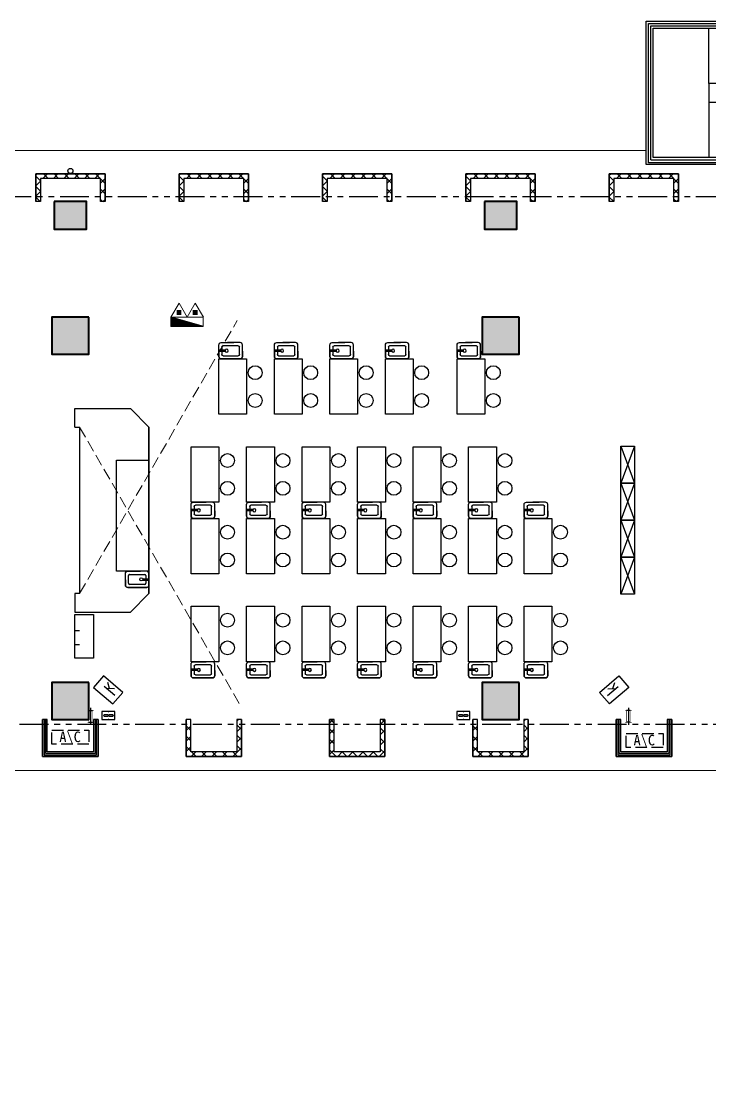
# Model space of a CAD drawing. Extents: x 196430 to 818205, y 904526 to 1974626.
# Drawn here: x 751698 to 766588, y 1935856 to 1958722 of the extents above; entities that cross this region are included whole.
import ezdxf

# ---------------------------------------------------------------- set-up
doc = ezdxf.new("R2010")
doc.units = 0
doc.header["$LTSCALE"] = 1000
doc.header["$MEASUREMENT"] = 0
for name, pattern in [('arch-1#教学楼$0$DASH', [0.35, 0.25, -0.1]), ('arch-1#教学楼$0$HIDDEN2', [4.7625, 3.175, -1.5875]), ('arch-1#教学楼$0$PHANTOM2', [1.25, 0.625, -0.125, 0.125, -0.125, 0.125, -0.125])]:
    doc.linetypes.add(name, pattern=pattern)
for name, color, linetype in [('arch', 8, 'Continuous'), ('arch-1#教学楼$0$$3$A-Ground(室外构件)', 8, 'Continuous'), ('arch-1#教学楼$0$0.25', 8, 'Continuous'), ('arch-1#教学楼$0$_0', 8, 'Continuous'), ('arch-1#教学楼$0$A-FINI', 8, 'Continuous'), ('arch-1#教学楼$0$DUCT-排风管设备', 8, 'Continuous'), ('arch-1#教学楼$0$fur', 8, 'Continuous'), ('arch-1#教学楼$0$LVTRY', 8, 'Continuous'), ('arch-1#教学楼$0$O-洞口', 8, 'Continuous'), ('arch-1#教学楼$0$WALL_METAL', 8, 'Continuous'), ('arch-1#教学楼$0$yandao', 8, 'Continuous'), ('arch-1#教学楼$0$Z-电器', 8, 'Continuous'), ('arch-1#教学楼$0$保温', 8, 'Continuous'), ('arch-1#教学楼$0$条件', 8, 'Continuous'), ('arch-1#教学楼$0$柱填充', 8, 'Continuous'), ('arch-1#教学楼$0$栏杆', 8, 'Continuous'), ('arch-1#教学楼$0$空调', 8, 'Continuous'), ('arch-1#教学楼$0$设备标注', 8, 'Continuous')]:
    doc.layers.add(name, color=color, linetype=linetype)
for name, color, linetype, lineweight in [('arch-1#教学楼$0$3T_GLASS', 8, 'Continuous', 0), ('arch-1#教学楼$0$AC', 8, 'arch-1#教学楼$0$HIDDEN2', 25), ('arch-1#教学楼$0$HV-fm', 8, 'Continuous', 18), ('arch-1#教学楼$0$PUB_HATCH', 8, 'Continuous', 9), ('arch-1#教学楼$0$WINDOW', 8, 'Continuous', 25), ('arch-1#教学楼$0$家具', 8, 'Continuous', 9), ('arch-1#教学楼$0$砼柱', 8, 'Continuous', 35)]:
    doc.layers.add(name, color=color, linetype=linetype, lineweight=lineweight)
doc.styles.add('arch-1#教学楼$0$_TCH_DYN', font='')
doc.styles.add('arch-1#教学楼$0$DIM_FONT', font='SIMPLEX.shx', dxfattribs={"width": 0.6})
doc.styles.add('arch-1#教学楼$0$Standard', font='gbenor.shx', dxfattribs={"bigfont": 'gbcbig.shx'})
doc.styles.get('arch-1#教学楼$0$_TCH_DYN').set_extended_font_data('SimSun')
doc.linetypes.add('arch-1#教学楼$0$XH_LINE', pattern='A,2,-0.2,["XH",arch-1#教学楼$0$Standard,S=0.15,R=0,X=-0.15,Y=-0.08],-0.15', length=2.35)

# ---------------------------------------------------------------- blocks, each defined once
blk = doc.blocks.new('arch-1#教学楼$0$eeg')
at = {"layer": 'arch-1#教学楼$0$fur'}
blk.add_lwpolyline([(131554, 140917), (131854, 140917), (131854, 140117), (131554, 140117)], close=True, dxfattribs=at)
blk.add_lwpolyline([(131854, 140917), (131554, 140117), (131554, 140917), (131854, 140117)], dxfattribs=at)
blk = doc.blocks.new('arch-1#教学楼$0$$plan$00002409')
at = {"layer": 'arch-1#教学楼$0$fur'}
blk.add_lwpolyline([(1200, -600), (0, -600), (0, 0), (1200, 0)], close=True, dxfattribs=at)
for centre in [(300, -785), (900, -785)]:
    blk.add_circle(centre, 150, dxfattribs=at)
blk = doc.blocks.new('arch-1#教学楼$0$$plan$00003723')
at = {"layer": 'arch-1#教学楼$0$yandao'}
for p, q in [((112, -160), (112, -92)), ((112, -258), (112, -190)), ((137, -67), (463, -67)), ((488, -92), (488, -258)), ((463, -283), (137, -283))]:
    blk.add_line(p, q, dxfattribs=at)
for points in [[(555, -164), (555, -50, 0.414214), (505, 0), (95, 0, 0.414214), (45, -50), (45, -300, 0.414214), (95, -350), (369, -350)], [(45, -164), (45, -50, -0.414214), (95, 0), (505, 0, -0.414214), (555, -50), (555, -300, -0.414214), (505, -350), (231, -350)]]:
    blk.add_lwpolyline(points, format="xyb", dxfattribs=at)
for points in [[(182, -160), (45, -160)], [(182, -190), (45, -190)]]:
    blk.add_lwpolyline(points, dxfattribs=at)
blk.add_circle((212, -175), 33.3, dxfattribs=at)
for centre, start, end in [((137, -92), 90, 180), ((463, -92), 0, 90), ((137, -258), 180, 270), ((463, -258), 270, 0)]:
    blk.add_arc(centre, 25, start, end, dxfattribs=at)
blk = doc.blocks.new('arch-1#教学楼$0$huaxue')
at = {"layer": 'arch-1#教学楼$0$$3$A-Ground(室外构件)'}
for points in [[(6615480, 1750733), (6615480, 1751133), (6616680, 1751133), (6617080, 1750733), (6617080, 1747133)], [(6615480, 1750733), (6615580, 1750733), (6615580, 1747133), (6615480, 1747133)], [(6615480, 1747133), (6615480, 1746733), (6616680, 1746733), (6617080, 1747133), (6617080, 1750733)]]:
    blk.add_lwpolyline(points, dxfattribs=at)
blk.add_lwpolyline([(6617080, 1750014), (6617080, 1747614), (6616380, 1747614), (6616380, 1750014)], close=True, dxfattribs=at)
at = {"layer": 'arch-1#教学楼$0$LVTRY'}
blk.add_lwpolyline([(6615880, 1746683), (6615880, 1745733), (6615480, 1745733), (6615480, 1746683)], close=True, dxfattribs=at)
at = {"layer": 'arch-1#教学楼$0$LVTRY', "linetype": 'Continuous', "flags": 128}
for points in [[(6615480, 1746333), (6615580, 1746333)], [(6615480, 1746033), (6615580, 1746033)]]:
    blk.add_lwpolyline(points, dxfattribs=at)
at = {"layer": 'arch-1#教学楼$0$PUB_HATCH', "linetype": 'arch-1#教学楼$0$DASH'}
for p, q in [((6615580, 1747133), (6618987, 1753033)), ((6615580, 1750733), (6619045, 1744733))]:
    blk.add_line(p, q, dxfattribs=at)
at = {"layer": 'arch-1#教学楼$0$0.25', "color": 6, "xscale": -1, "rotation": 180}
for p in [(6618546, 1752208), (6619746, 1752208), (6620946, 1752208), (6622146, 1752208), (6623695, 1752208), (6617946, 1748758), (6619146, 1748758), (6620346, 1748758), (6621546, 1748758), (6622746, 1748758), (6623946, 1748758), (6625146, 1748758), (6617946, 1745308), (6619146, 1745308), (6620346, 1745308), (6621546, 1745308), (6622746, 1745308), (6623946, 1745308), (6625146, 1745308)]:
    blk.add_blockref('arch-1#教学楼$0$$plan$00003723', p, dxfattribs=at)
at = {"layer": 'arch-1#教学楼$0$家具'}
for name, p, rotation in [('arch-1#教学楼$0$$plan$00002409', (6618591, 1751008), 90), ('arch-1#教学楼$0$$plan$00002409', (6619791, 1751008), 90), ('arch-1#教学楼$0$$plan$00002409', (6620991, 1751008), 90), ('arch-1#教学楼$0$$plan$00002409', (6622191, 1751008), 90), ('arch-1#教学楼$0$$plan$00002409', (6623740, 1751008), 90), ('arch-1#教学楼$0$$plan$00002409', (6617991, 1749108), 90), ('arch-1#教学楼$0$$plan$00002409', (6619191, 1749108), 90), ('arch-1#教学楼$0$$plan$00002409', (6620391, 1749108), 90), ('arch-1#教学楼$0$$plan$00002409', (6621591, 1749108), 90), ('arch-1#教学楼$0$$plan$00002409', (6622791, 1749108), 90), ('arch-1#教学楼$0$$plan$00002409', (6623991, 1749108), 90), ('arch-1#教学楼$0$$plan$00002409', (6617991, 1747558), 90), ('arch-1#教学楼$0$$plan$00002409', (6619191, 1747558), 90), ('arch-1#教学楼$0$$plan$00002409', (6620391, 1747558), 90), ('arch-1#教学楼$0$$plan$00002409', (6621591, 1747558), 90), ('arch-1#教学楼$0$$plan$00002409', (6622791, 1747558), 90), ('arch-1#教学楼$0$$plan$00002409', (6623991, 1747558), 90), ('arch-1#教学楼$0$$plan$00002409', (6625191, 1747558), 90), ('arch-1#教学楼$0$$plan$00003723', (6617125, 1747264), 180), ('arch-1#教学楼$0$$plan$00002409', (6617991, 1745658), 90), ('arch-1#教学楼$0$$plan$00002409', (6619191, 1745658), 90), ('arch-1#教学楼$0$$plan$00002409', (6620391, 1745658), 90), ('arch-1#教学楼$0$$plan$00002409', (6621591, 1745658), 90), ('arch-1#教学楼$0$$plan$00002409', (6622791, 1745658), 90), ('arch-1#教学楼$0$$plan$00002409', (6623991, 1745658), 90), ('arch-1#教学楼$0$$plan$00002409', (6625191, 1745658), 90)]:
    blk.add_blockref(name, p, dxfattribs=dict(at, rotation=rotation))
for p in [(6495726, 1609400), (6495726, 1608600), (6495726, 1607800), (6495726, 1607000)]:
    blk.add_blockref('arch-1#教学楼$0$eeg', p, dxfattribs=at)
blk = doc.blocks.new('arch-1#教学楼$0$wetwertyr')
at = {"layer": 'arch-1#教学楼$0$AC', "linetype": 'arch-1#教学楼$0$DASH'}
blk.add_lwpolyline([(7654325, 2471000), (7655125, 2471000), (7655125, 2470700), (7654325, 2470700)], close=True, dxfattribs=at)
at = {"layer": 'arch-1#教学楼$0$AC', "style": 'arch-1#教学楼$0$_TCH_DYN'}
blk.add_text('A\\C', height=227.8, dxfattribs=at).set_placement((7654485, 2470743))
blk = doc.blocks.new('arch-1#教学楼$0$kk')
for p, q in [((867740, -260999), (867665, -260999)), ((867703, -261309), (867703, -260947)), ((867740, -261257), (867665, -261257))]:
    blk.add_line(p, q)
at = {"const_width": 10}
for points in [[(867635, -260999), (867665, -260999), (867665, -261257), (867635, -261257)], [(867770, -260999), (867740, -260999), (867740, -261257), (867770, -261257)]]:
    blk.add_lwpolyline(points, dxfattribs=at)
blk = doc.blocks.new('arch-1#教学楼$0$1zw2')
at = {"layer": 'arch-1#教学楼$0$柱填充'}
h = blk.add_hatch(color=251, dxfattribs=at)
h.dxf.hatch_style = 1
h.paths.add_polyline_path([(5128395, 875712), (5127595, 875712), (5127595, 874912), (5128395, 874912)])
h.paths.add_polyline_path([(5128395, 878412), (5127595, 878412), (5127595, 877612), (5128395, 877612)])
h.paths.add_polyline_path([(5134095, 878412), (5133495, 878412), (5133495, 877812), (5134095, 877812)])
h.paths.add_polyline_path([(5136995, 878412), (5136395, 878412), (5136395, 877812), (5136995, 877812)])
h.paths.add_polyline_path([(5139645, 878412), (5139645, 877812), (5140345, 877812), (5140345, 878412)])
h.paths.add_polyline_path([(5137095, 875712), (5136295, 875712), (5136295, 874912), (5137095, 874912)])
h.paths.add_polyline_path([(5140395, 875712), (5139595, 875712), (5139595, 874912), (5140395, 874912)])
h.paths.add_polyline_path([(5140395, 868012), (5139595, 868012), (5139595, 867212), (5140395, 867212)])
h.paths.add_polyline_path([(5149695, 868012), (5148895, 868012), (5148895, 867212), (5149695, 867212)])
h.paths.add_polyline_path([(5148945, 878412), (5148945, 877812), (5149645, 877812), (5149645, 878412)])
h.paths.add_polyline_path([(5149695, 875712), (5148895, 875712), (5148895, 874912), (5149695, 874912)])
h.paths.add_polyline_path([(5158245, 878412), (5158245, 877812), (5158945, 877812), (5158945, 878412)])
h.paths.add_polyline_path([(5158995, 875712), (5158195, 875712), (5158195, 874912), (5158995, 874912)])
h.paths.add_polyline_path([(5158995, 868012), (5158195, 868012), (5158195, 867212), (5158995, 867212)])
h.paths.add_polyline_path([(5167545, 878412), (5167545, 877812), (5168245, 877812), (5168245, 878412)])
h.paths.add_polyline_path([(5168295, 875712), (5167495, 875712), (5167495, 874912), (5168295, 874912)])
h.paths.add_polyline_path([(5168295, 868012), (5167495, 868012), (5167495, 867212), (5168295, 867212)])
h.paths.add_polyline_path([(5176845, 878412), (5176845, 877812), (5177545, 877812), (5177545, 878412)])
h.paths.add_polyline_path([(5177495, 875712), (5176895, 875712), (5176895, 875112), (5177495, 875112)])
h.paths.add_polyline_path([(5177295, 867812), (5176695, 867812), (5176695, 867212), (5177295, 867212)])
h.paths.add_polyline_path([(5183395, 867712), (5182895, 867712), (5182895, 867212), (5183395, 867212)])
h.paths.add_polyline_path([(5183295, 875712), (5182695, 875712), (5182695, 875112), (5183295, 875112)])
h.paths.add_polyline_path([(5183295, 878412), (5182695, 878412), (5182695, 877812), (5183295, 877812)])
h.paths.add_polyline_path([(5186895, 870212), (5186395, 870212), (5186395, 869712), (5186895, 869712)])
h.paths.add_polyline_path([(5188695, 875912), (5188095, 875912), (5188095, 875312), (5188695, 875312)])
h.paths.add_polyline_path([(5188695, 867712), (5188195, 867712), (5188195, 867212), (5188695, 867212)])
h.paths.add_polyline_path([(5192795, 876262), (5192045, 876262), (5192045, 875512), (5192795, 875512)])
h.paths.add_polyline_path([(5177695, 882912), (5177095, 882912), (5177095, 882312), (5177695, 882312)])
h.paths.add_polyline_path([(5185595, 882912), (5184995, 882912), (5184995, 882312), (5185595, 882312)])
h.paths.add_polyline_path([(5188695, 882912), (5188095, 882912), (5188095, 882312), (5188695, 882312)])
h.paths.add_polyline_path([(5192795, 882811), (5192295, 882811), (5192295, 882311), (5192795, 882311)])
h.paths.add_polyline_path([(5134095, 886492), (5133495, 886492), (5133495, 885892), (5134095, 885892)])
h.paths.add_polyline_path([(5136995, 886492), (5136395, 886492), (5136395, 885892), (5136995, 885892)])
h.paths.add_polyline_path([(5177695, 888692), (5177095, 888692), (5177095, 888092), (5177695, 888092)])
h.paths.add_polyline_path([(5185595, 888692), (5184995, 888692), (5184995, 888092), (5185595, 888092)])
h.paths.add_polyline_path([(5188695, 888692), (5188095, 888692), (5188095, 888092), (5188695, 888092)])
h.paths.add_polyline_path([(5192795, 888692), (5192295, 888692), (5192295, 888192), (5192795, 888192)])
h.paths.add_polyline_path([(5128395, 868012), (5127595, 868012), (5127595, 867212), (5128395, 867212)])
h.paths.add_polyline_path([(5137095, 868012), (5136295, 868012), (5136295, 867212), (5137095, 867212)])
h.paths.add_polyline_path([(5188695, 878412), (5188095, 878412), (5188095, 877812), (5188695, 877812)])
h.paths.add_polyline_path([(5136395, 886612), (5136995, 886612), (5136995, 887212), (5136395, 887212)])
h.paths.add_polyline_path([(5182995, 915332), (5182395, 915332), (5182395, 914732), (5182995, 914732)])
h.paths.add_polyline_path([(5189495, 915332), (5188895, 915332), (5188895, 914732), (5189495, 914732)])
h.paths.add_polyline_path([(5189495, 919812), (5188795, 919812), (5188795, 919012), (5189495, 919012)])
h.paths.add_polyline_path([(5185595, 919712), (5184995, 919712), (5184995, 919012), (5185595, 919012)])
h.paths.add_polyline_path([(5174245, 919812), (5173545, 919812), (5173545, 919012), (5174245, 919012)])
h.paths.add_polyline_path([(5177545, 919812), (5176845, 919812), (5176845, 919012), (5177545, 919012)])
h.paths.add_polyline_path([(5176845, 930012), (5176845, 929412), (5177545, 929412), (5177545, 930012)])
h.paths.add_polyline_path([(5177495, 927512), (5176895, 927512), (5176895, 926812), (5177495, 926812)])
h.paths.add_polyline_path([(5173545, 930012), (5173545, 929412), (5174245, 929412), (5174245, 930012)])
h.paths.add_polyline_path([(5174245, 927512), (5173545, 927512), (5173545, 926712), (5174245, 926712)])
h.paths.add_polyline_path([(5164245, 930012), (5164245, 929412), (5164945, 929412), (5164945, 930012)])
h.paths.add_polyline_path([(5164945, 927512), (5164245, 927512), (5164245, 926712), (5164945, 926712)])
h.paths.add_polyline_path([(5164945, 919812), (5164245, 919812), (5164245, 919012), (5164945, 919012)])
h.paths.add_polyline_path([(5182845, 955712), (5182345, 955712), (5182345, 955212), (5182845, 955212)])
h.paths.add_polyline_path([(5192795, 955712), (5192295, 955712), (5192295, 955212), (5192795, 955212)])
h.paths.add_polyline_path([(5185595, 958812), (5184995, 958812), (5184995, 958212), (5185595, 958212)])
h.paths.add_polyline_path([(5188695, 958812), (5188095, 958812), (5188095, 958212), (5188695, 958212)])
h.paths.add_polyline_path([(5192795, 958812), (5192195, 958812), (5192195, 958212), (5192795, 958212)])
h.paths.add_polyline_path([(5177695, 958812), (5177095, 958812), (5177095, 958212), (5177695, 958212)])
h.paths.add_polyline_path([(5177695, 965012), (5177095, 965012), (5177095, 964412), (5177695, 964412)])
h.paths.add_polyline_path([(5185595, 965012), (5184995, 965012), (5184995, 964412), (5185595, 964412)])
h.paths.add_polyline_path([(5188695, 965212), (5188095, 965212), (5188095, 964612), (5188695, 964612)])
h.paths.add_polyline_path([(5192795, 965212), (5192195, 965212), (5192195, 964612), (5192795, 964612)])
h.paths.add_polyline_path([(5177695, 971012), (5177095, 971012), (5177095, 970412), (5177695, 970412)])
h.paths.add_polyline_path([(5185595, 971212), (5184995, 971212), (5184995, 970612), (5185595, 970612)])
h.paths.add_polyline_path([(5192795, 971212), (5192195, 971212), (5192195, 970612), (5192795, 970612)])
h.paths.add_polyline_path([(5177595, 977012), (5176795, 977012), (5176795, 976212), (5177595, 976212)])
h.paths.add_polyline_path([(5177595, 984912), (5176795, 984912), (5176795, 984112), (5177595, 984112)])
h.paths.add_polyline_path([(5181445, 984912), (5180745, 984912), (5180745, 984112), (5181445, 984112)])
h.paths.add_polyline_path([(5180795, 987412), (5180795, 986812), (5181395, 986812), (5181395, 987412)])
h.paths.add_polyline_path([(5176845, 987412), (5176845, 986812), (5177545, 986812), (5177545, 987412)])
h.paths.add_polyline_path([(5190995, 984912), (5190295, 984912), (5190295, 984112), (5190995, 984112)])
h.paths.add_polyline_path([(5190995, 987412), (5190295, 987412), (5190295, 986612), (5190995, 986612)])
h.paths.add_polyline_path([(5190995, 976812), (5190395, 976812), (5190395, 976212), (5190995, 976212)])
h.paths.add_polyline_path([(5192795, 976812), (5192195, 976812), (5192195, 976212), (5192795, 976212)])
h.paths.add_polyline_path([(5185595, 976812), (5184995, 976812), (5184995, 976212), (5185595, 976212)])
h.paths.add_polyline_path([(5181445, 977012), (5180745, 977012), (5180745, 976212), (5181445, 976212)])
h.paths.add_polyline_path([(5167545, 987412), (5167545, 986812), (5168245, 986812), (5168245, 987412)])
h.paths.add_polyline_path([(5168295, 984912), (5167495, 984912), (5167495, 984112), (5168295, 984112)])
h.paths.add_polyline_path([(5168295, 977012), (5167495, 977012), (5167495, 976212), (5168295, 976212)])
h.paths.add_polyline_path([(5158245, 987412), (5158245, 986812), (5158945, 986812), (5158945, 987412)])
h.paths.add_polyline_path([(5158995, 984912), (5158195, 984912), (5158195, 984112), (5158995, 984112)])
h.paths.add_polyline_path([(5158995, 977012), (5158195, 977012), (5158195, 976212), (5158995, 976212)])
h.paths.add_polyline_path([(5148945, 987412), (5148945, 986812), (5149645, 986812), (5149645, 987412)])
h.paths.add_polyline_path([(5149695, 984912), (5148895, 984912), (5148895, 984112), (5149695, 984112)])
h.paths.add_polyline_path([(5149695, 977012), (5148895, 977012), (5148895, 976212), (5149695, 976212)])
h.paths.add_polyline_path([(5139645, 987412), (5139645, 986812), (5140345, 986812), (5140345, 987412)])
h.paths.add_polyline_path([(5140395, 984912), (5139595, 984912), (5139595, 984112), (5140395, 984112)])
h.paths.add_polyline_path([(5140395, 977012), (5139595, 977012), (5139595, 976212), (5140395, 976212)])
h.paths.add_polyline_path([(5136995, 987412), (5136395, 987412), (5136395, 986812), (5136995, 986812)])
h.paths.add_polyline_path([(5137095, 984912), (5136295, 984912), (5136295, 984112), (5137095, 984112)])
h.paths.add_polyline_path([(5137095, 977012), (5136295, 977012), (5136295, 976212), (5137095, 976212)])
h.paths.add_polyline_path([(5128395, 984912), (5127595, 984912), (5127595, 984112), (5128395, 984112)])
h.paths.add_polyline_path([(5128395, 987412), (5127595, 987412), (5127595, 986612), (5128395, 986612)])
h.paths.add_polyline_path([(5188695, 971212), (5188095, 971212), (5188095, 970612), (5188695, 970612)])
h.paths.add_polyline_path([(5128395, 977012), (5127595, 977012), (5127595, 976212), (5128395, 976212)])
h.paths.add_polyline_path([(5177095, 889412), (5177095, 888812), (5177695, 888812), (5177695, 889412)])
h.paths.add_polyline_path([(5184995, 889412), (5184995, 888812), (5185595, 888812), (5185595, 889412)])
h.paths.add_polyline_path([(5188095, 889412), (5188095, 888812), (5188695, 888812), (5188695, 889412)])
h.paths.add_polyline_path([(5177095, 894112), (5177095, 893512), (5177795, 893512), (5177795, 894112)])
h.paths.add_polyline_path([(5184895, 894112), (5184895, 893512), (5185595, 893512), (5185595, 894112)])
h.paths.add_polyline_path([(5188095, 894112), (5188095, 893512), (5188695, 893512), (5188695, 894112)])
h.paths.add_polyline_path([(5192195, 894112), (5192195, 893512), (5192795, 893512), (5192795, 894112)])
h.paths.add_polyline_path([(5177095, 902212), (5177095, 901612), (5177795, 901612), (5177795, 902212)])
h.paths.add_polyline_path([(5184895, 902212), (5184895, 901612), (5185595, 901612), (5185595, 902212)])
h.paths.add_polyline_path([(5188695, 902211), (5188095, 902211), (5188095, 901611), (5188695, 901611)])
h.paths.add_polyline_path([(5192795, 902211), (5192195, 902211), (5192195, 901611), (5192795, 901611)])
h.paths.add_polyline_path([(5177095, 906712), (5177095, 906112), (5177795, 906112), (5177795, 906712)])
h.paths.add_polyline_path([(5184895, 906712), (5184895, 906112), (5185595, 906112), (5185595, 906712)])
h.paths.add_polyline_path([(5188695, 906712), (5188095, 906712), (5188095, 906112), (5188695, 906112)])
h.paths.add_polyline_path([(5192795, 906712), (5192195, 906712), (5192195, 906112), (5192795, 906112)])
h.paths.add_polyline_path([(5177095, 914612), (5177095, 914012), (5177795, 914012), (5177795, 914612)])
h.paths.add_polyline_path([(5184895, 914612), (5184895, 914012), (5185595, 914012), (5185595, 914612)])
h.paths.add_polyline_path([(5188095, 914612), (5188095, 914012), (5188695, 914012), (5188695, 914612)])
h.paths.add_polyline_path([(5192195, 914612), (5192195, 914012), (5192795, 914012), (5192795, 914612)])
h.paths.add_polyline_path([(5185595, 927512), (5184995, 927512), (5184995, 926812), (5185595, 926812)])
h.paths.add_polyline_path([(5189495, 927512), (5188795, 927512), (5188795, 926712), (5189495, 926712)])
h.paths.add_polyline_path([(5184945, 930012), (5184945, 929412), (5185645, 929412), (5185645, 930012)])
h.paths.add_polyline_path([(5189495, 930012), (5188895, 930012), (5188895, 929412), (5189495, 929412)])
h.paths.add_polyline_path([(5154945, 930012), (5154945, 929412), (5155645, 929412), (5155645, 930012)])
h.paths.add_polyline_path([(5155645, 927512), (5154945, 927512), (5154945, 926712), (5155645, 926712)])
h.paths.add_polyline_path([(5155645, 919812), (5154945, 919812), (5154945, 919012), (5155645, 919012)])
h.paths.add_polyline_path([(5145645, 930012), (5145645, 929412), (5146345, 929412), (5146345, 930012)])
h.paths.add_polyline_path([(5146345, 927512), (5145645, 927512), (5145645, 926712), (5146345, 926712)])
h.paths.add_polyline_path([(5146345, 919812), (5145645, 919812), (5145645, 919012), (5146345, 919012)])
h.paths.add_polyline_path([(5136345, 930012), (5136345, 929412), (5137045, 929412), (5137045, 930012)])
h.paths.add_polyline_path([(5137045, 927512), (5136345, 927512), (5136345, 926712), (5137045, 926712)])
h.paths.add_polyline_path([(5137045, 919812), (5136345, 919812), (5136345, 919012), (5137045, 919012)])
h.paths.add_polyline_path([(5133995, 919512), (5133495, 919512), (5133495, 919012), (5133995, 919012)])
h.paths.add_polyline_path([(5131295, 927512), (5130695, 927512), (5130695, 926912), (5131295, 926912)])
h.paths.add_polyline_path([(5131295, 919612), (5130695, 919612), (5130695, 919012), (5131295, 919012)])
h.paths.add_polyline_path([(5128295, 927512), (5127595, 927512), (5127595, 926712), (5128295, 926712)])
h.paths.add_polyline_path([(5127595, 930012), (5127595, 929412), (5128295, 929412), (5128295, 930012)])
h.paths.add_polyline_path([(5128395, 919812), (5127595, 919812), (5127595, 919012), (5128395, 919012)])
h.paths.add_polyline_path([(5134095, 911732), (5133495, 911732), (5133495, 911132), (5134095, 911132)])
h.paths.add_polyline_path([(5136995, 911732), (5136395, 911732), (5136395, 911132), (5136995, 911132)])
h.paths.add_polyline_path([(5134095, 911012), (5133495, 911012), (5133495, 910412), (5134095, 910412)])
h.paths.add_polyline_path([(5139695, 910412), (5140295, 910412), (5140295, 911012), (5139695, 911012)])
h.paths.add_polyline_path([(5139695, 902412), (5140295, 902412), (5140295, 903012), (5139695, 903012)])
h.paths.add_polyline_path([(5134095, 903012), (5133495, 903012), (5133495, 902412), (5134095, 902412)])
h.paths.add_polyline_path([(5139695, 894412), (5140295, 894412), (5140295, 895012), (5139695, 895012)])
h.paths.add_polyline_path([(5134095, 895012), (5133495, 895012), (5133495, 894412), (5134095, 894412)])
h.paths.add_polyline_path([(5134095, 887212), (5133495, 887212), (5133495, 886612), (5134095, 886612)])
h.paths.add_polyline_path([(5139695, 886612), (5140295, 886612), (5140295, 887212), (5139695, 887212)])
h.paths.add_polyline_path([(5136395, 902412), (5136995, 902412), (5136995, 903012), (5136395, 903012)])
h.paths.add_polyline_path([(5136395, 894412), (5136995, 894412), (5136995, 895012), (5136395, 895012)])
h.paths.add_polyline_path([(5136395, 910412), (5136995, 910412), (5136995, 911012), (5136395, 911012)])
h.paths.add_polyline_path([(5184995, 930732), (5184995, 930132), (5185595, 930132), (5185595, 930732)])
h.paths.add_polyline_path([(5182945, 938712), (5182345, 938712), (5182345, 938112), (5182945, 938112)])
h.paths.add_polyline_path([(5185595, 938712), (5184995, 938712), (5184995, 938112), (5185595, 938112)])
h.paths.add_polyline_path([(5188495, 938712), (5187895, 938712), (5187895, 938112), (5188495, 938112)])
h.paths.add_polyline_path([(5182945, 947112), (5182345, 947112), (5182345, 946512), (5182945, 946512)])
h.paths.add_polyline_path([(5185595, 947112), (5184995, 947112), (5184995, 946512), (5185595, 946512)])
h.paths.add_polyline_path([(5188495, 947112), (5187895, 947112), (5187895, 946512), (5188495, 946512)])
h.paths.add_polyline_path([(5185595, 955092), (5184995, 955092), (5184995, 954492), (5185595, 954492)])
h.paths.add_polyline_path([(5187895, 930732), (5187895, 930132), (5188495, 930132), (5188495, 930732)])
h.paths.add_polyline_path([(5188495, 955092), (5187895, 955092), (5187895, 954492), (5188495, 954492)])
h.paths.add_polyline_path([(5183395, 870462), (5182645, 870462), (5182645, 869712), (5183395, 869712)])
at = {"layer": 'arch-1#教学楼$0$砼柱', "lineweight": 35}
for points in [[(5158245, 987412), (5158245, 986812), (5158945, 986812), (5158945, 987412)], [(5167545, 987412), (5167545, 986812), (5168245, 986812), (5168245, 987412)], [(5158995, 984912), (5158195, 984912), (5158195, 984112), (5158995, 984112)], [(5168295, 984912), (5167495, 984912), (5167495, 984112), (5168295, 984112)], [(5158995, 977012), (5158195, 977012), (5158195, 976212), (5158995, 976212)], [(5168295, 977012), (5167495, 977012), (5167495, 976212), (5168295, 976212)]]:
    blk.add_lwpolyline(points, close=True, dxfattribs=at)
blk = doc.blocks.new('arch-1#教学楼$0$$轴流风机$00000014')
for p, q in [((-500, 500, 0), (-500, -500, 0)), ((500, 500, 0), (-500, 500, 0)), ((500, -500, 0), (500, 500, 0)), ((-500, -500, 0), (500, -500, 0))]:
    blk.add_line(p, q)
for centre, radius, start, end in [((276, 193, 0), 372, 168.11261, 180), ((276, 193, 0), 372, 180, 191.88739), ((139, 222, 0), 233, 153.06034, 168.11261), ((139, 164, 0), 233, 191.88739, 206.93966), ((53, 265, 0), 136, 129.18213, 153.06034), ((53, 120, 0), 136, 206.93966, 230.81787), ((0, 331, 0), 51.9, 90, 129.18213), ((0, 55, 0), 51.9, 230.81787, 270), ((0, -51, 0), 51.9, 90, 129.18213), ((0, 331, 0), 51.9, 50.81787, 90), ((0, 55, 0), 51.9, 270, 309.18213), ((0, -51, 0), 51.9, 50.81787, 90), ((-53, 265, 0), 136, 26.93966, 50.81787), ((-53, 120, 0), 136, 309.18213, 333.06034), ((-139, 222, 0), 233, 11.88739, 26.93966), ((-139, 164, 0), 233, 333.06034, 348.11261), ((-276, 193, 0), 372, 0, 11.88739), ((-276, 193, 0), 372, 348.11261, 0), ((276, -188, 0), 372, 168.11261, 180), ((276, -188, 0), 372, 180, 191.88739), ((139, -160, 0), 233, 153.06034, 168.11261), ((139, -217, 0), 233, 191.88739, 206.93966), ((53, -116, 0), 136, 129.18213, 153.06034), ((53, -261, 0), 136, 206.93966, 230.81787), ((0, -326, 0), 51.9, 230.81787, 270), ((0, -326, 0), 51.9, 270, 309.18213), ((-53, -116, 0), 136, 26.93966, 50.81787), ((-53, -261, 0), 136, 309.18213, 333.06034), ((-139, -160, 0), 233, 11.88739, 26.93966), ((-139, -217, 0), 233, 333.06034, 348.11261), ((-276, -188, 0), 372, 0, 11.88739), ((-276, -188, 0), 372, 348.11261, 0)]:
    blk.add_arc(centre, radius, start, end)
for p in [(-500, 0, 0), (500, 0, 0)]:
    blk.add_point(p)
blk = doc.blocks.new('arch-1#教学楼$0$A$C41442FB6')
at = {"layer": 'arch-1#教学楼$0$Z-电器'}
blk.add_lwpolyline([(0, 550), (330, 550), (330, 0), (0, 0)], close=True, dxfattribs=at)
at = {"layer": 'arch-1#教学楼$0$Z-电器', "linetype": 'Continuous', "style": 'arch-1#教学楼$0$DIM_FONT', "width": 0.8}
blk.add_text('k', height=300, rotation=359.9455, dxfattribs=at).set_placement((123, 165))
blk = doc.blocks.new('arch-1#教学楼$0$WEQWESDA')
at = {"layer": 'arch-1#教学楼$0$HV-fm'}
h = blk.add_hatch(dxfattribs=at)
h.set_pattern_fill('ANSI31', angle=270, style=0)
h.set_pattern_definition([(315, (-693696.34586, 2541731.43045), (0.088388347648, 0.088388347648), [])])
edge = h.paths.add_edge_path()
edge.add_line((477846, 567113), (477846, 566912))
edge.add_line((477846, 566912), (478546, 566913))
edge.add_line((478546, 566913), (477846, 567113))
at = {"layer": 'arch-1#教学楼$0$HV-fm', "color": 7}
for p, q in [((477846, 567113), (477846, 566913)), ((477846, 567113), (478546, 566913)), ((478546, 567113), (477847, 567113)), ((478546, 567113), (478546, 566913))]:
    blk.add_line(p, q, dxfattribs=at)
at = {"layer": 'arch-1#教学楼$0$HV-fm', "color": 7, "linetype": 'arch-1#教学楼$0$XH_LINE', "ltscale": 1.5}
blk.add_lwpolyline([(478546, 566913), (477846, 566913)], dxfattribs=at)
blk = doc.blocks.new('arch-1#教学楼$0$37')
at = {"linetype": 'Continuous'}
for p, q in [((350, 606), (0, 0)), ((700, 0), (350, 606)), ((0, 0), (700, 0))]:
    blk.add_line(p, q, dxfattribs=at)
at = {"linetype": 'Continuous', "const_width": 210}
blk.add_lwpolyline([(455, 202), (245, 202)], dxfattribs=at)
blk = doc.blocks.new('arch-1#教学楼$0$WERWERSGFDFGFG')
at = {"layer": 'arch-1#教学楼$0$HV-fm', "color": 7, "linetype": 'arch-1#教学楼$0$XH_LINE', "ltscale": 1.5, "xscale": 0.5, "yscale": 0.5, "zscale": 0.5}
for p in [(477846, 567426), (478196, 567426)]:
    blk.add_blockref('arch-1#教学楼$0$37', p, dxfattribs=at)
blk = doc.blocks.new('arch-1#教学楼$0$xfs1')
at = {"layer": 'arch-1#教学楼$0$WINDOW'}
for name, p in [('arch-1#教学楼$0$WERWERSGFDFGFG', (4008064, 340736)), ('arch-1#教学楼$0$WEQWESDA', (4008063, 341049))]:
    blk.add_blockref(name, p, dxfattribs=at)
blk = doc.blocks.new('arch-1#教学楼')
at = {"layer": 'arch-1#教学楼$0$条件'}
h = blk.add_hatch(dxfattribs=at)
h.set_pattern_fill('ANSI37', color=256, scale=100)
h.set_pattern_definition([(45, (-1395850.5, -590523.78), (-112.2532015, 112.2532015), []), (135, (-1395850.5, -590523.78), (-112.2532015, -112.2532015), [])])
h.paths.add_polyline_path([(5305425, 993614), (5305325, 993614), (5305325, 994214), (5306825, 994214), (5306825, 993614), (5306725, 993614), (5306725, 994114), (5305425, 994114)])
h = blk.add_hatch(dxfattribs=at)
h.set_pattern_fill('ANSI37', color=256, scale=100)
h.set_pattern_definition([(45, (-1392750.5, -590523.78), (-112.2532015, 112.2532015), []), (135, (-1392750.5, -590523.78), (-112.2532015, -112.2532015), [])])
h.paths.add_polyline_path([(5308525, 993614), (5308425, 993614), (5308425, 994214), (5309925, 994214), (5309925, 993614), (5309825, 993614), (5309825, 994114), (5308525, 994114)])
h = blk.add_hatch(dxfattribs=at)
h.set_pattern_fill('ANSI37', color=256, scale=100)
h.set_pattern_definition([(45, (-1389650.5, -590523.78), (-112.2532015, 112.2532015), []), (135, (-1389650.5, -590523.78), (-112.2532015, -112.2532015), [])])
h.paths.add_polyline_path([(5311625, 993614), (5311525, 993614), (5311525, 994214), (5313025, 994214), (5313025, 993614), (5312925, 993614), (5312925, 994114), (5311625, 994114)])
h = blk.add_hatch(dxfattribs=at)
h.set_pattern_fill('ANSI37', color=256, scale=100)
h.set_pattern_definition([(45, (-1386550.5, -590523.78), (-112.2532015, 112.2532015), []), (135, (-1386550.5, -590523.78), (-112.2532015, -112.2532015), [])])
h.paths.add_polyline_path([(5314725, 993614), (5314625, 993614), (5314625, 994214), (5316125, 994214), (5316125, 993614), (5316025, 993614), (5316025, 994114), (5314725, 994114)])
h = blk.add_hatch(dxfattribs=at)
h.set_pattern_fill('ANSI37', color=256, scale=100)
h.set_pattern_definition([(45, (-1383450.5, -590523.78), (-112.2532015, 112.2532015), []), (135, (-1383450.5, -590523.78), (-112.2532015, -112.2532015), [])])
h.paths.add_polyline_path([(5317825, 993614), (5317725, 993614), (5317725, 994214), (5319225, 994214), (5319225, 993614), (5319125, 993614), (5319125, 994114), (5317825, 994114)])
h = blk.add_hatch(dxfattribs=at)
h.set_pattern_fill('ANSI37', color=256, scale=100)
h.set_pattern_definition([(45, (-1392650.5, -601457.11), (-112.2532015, 112.2532015), []), (135, (-1392650.5, -601457.11), (-112.2532015, -112.2532015), [])])
h.paths.add_polyline_path([(5308675, 982414), (5308575, 982414), (5308575, 981614), (5309775, 981614), (5309775, 982414), (5309675, 982414), (5309675, 981714), (5308675, 981714)])
h = blk.add_hatch(dxfattribs=at)
h.set_pattern_fill('ANSI37', color=256, scale=100)
h.set_pattern_definition([(45, (-1389550.5, -601523.78), (-112.2532015, 112.2532015), []), (135, (-1389550.5, -601523.78), (-112.2532015, -112.2532015), [])])
h.paths.add_polyline_path([(5311775, 982414), (5311675, 982414), (5311675, 981614), (5312875, 981614), (5312875, 982414), (5312775, 982414), (5312775, 981714), (5311775, 981714)])
h = blk.add_hatch(dxfattribs=at)
h.set_pattern_fill('ANSI37', color=256, scale=100)
h.set_pattern_definition([(45, (-1386450.5, -601457.11), (-112.2532015, 112.2532015), []), (135, (-1386450.5, -601457.11), (-112.2532015, -112.2532015), [])])
h.paths.add_polyline_path([(5314875, 982414), (5314775, 982414), (5314775, 981614), (5315975, 981614), (5315975, 982414), (5315875, 982414), (5315875, 981714), (5314875, 981714)])
for points in [[(5318525, 994414), (5318525, 997514), (5325875, 997514)], [(5318675, 994564), (5318675, 997364), (5326175, 997364)], [(5319875, 996164), (5319875, 997364)], [(5319875, 995764), (5319875, 994564)], [(5306825, 993614), (5306825, 994214), (5305325, 994214), (5305325, 993614)], [(5309925, 993614), (5309925, 994214), (5308425, 994214), (5308425, 993614)], [(5313025, 993614), (5313025, 994214), (5311525, 994214), (5311525, 993614)], [(5316125, 993614), (5316125, 994214), (5314625, 994214), (5314625, 993614)], [(5319225, 993614), (5319225, 994214), (5317725, 994214), (5317725, 993614)], [(5328575, 994414), (5318525, 994414)], [(5306725, 993614), (5306725, 994114), (5305425, 994114), (5305425, 993614)], [(5309825, 993614), (5309825, 994114), (5308525, 994114), (5308525, 993614)], [(5312925, 993614), (5312925, 994114), (5311625, 994114), (5311625, 993614)], [(5316025, 993614), (5316025, 994114), (5314725, 994114), (5314725, 993614)], [(5319125, 993614), (5319125, 994114), (5317825, 994114), (5317825, 993614)], [(5306675, 982414), (5306675, 981614), (5305475, 981614), (5305475, 982414)], [(5306575, 982414), (5306575, 981714), (5305575, 981714), (5305575, 982414)], [(5309775, 982414), (5309775, 981614), (5308575, 981614), (5308575, 982414)], [(5309675, 982414), (5309675, 981714), (5308675, 981714), (5308675, 982414)], [(5312875, 982414), (5312875, 981614), (5311675, 981614), (5311675, 982414)], [(5312775, 982414), (5312775, 981714), (5311775, 981714), (5311775, 982414)], [(5315975, 982414), (5315975, 981614), (5314775, 981614), (5314775, 982414)], [(5315875, 982414), (5315875, 981714), (5314875, 981714), (5314875, 982414)], [(5319075, 982414), (5319075, 981614), (5317875, 981614), (5317875, 982414)], [(5318975, 982414), (5318975, 981714), (5317975, 981714), (5317975, 982414)]]:
    blk.add_lwpolyline(points)
blk.add_lwpolyline([(5318675, 994564), (5318675, 997364), (5325875, 997364), (5325875, 996164), (5319875, 996164), (5319875, 995764), (5328275, 995764), (5328275, 994564)], close=True)
at = {"layer": 'arch-1#教学楼$0$3T_GLASS'}
for points in [[(5318525, 994714), (5273975, 994714), (5273975, 981314), (5284575, 981314)], [(5287075, 981314), (5327375, 981314), (5327375, 978314), (5323475, 978314), (5323475, 963314), (5328675, 963314), (5328675, 960314), (5332675, 960314)]]:
    blk.add_lwpolyline(points, dxfattribs=at)
at = {"layer": 'arch-1#教学楼$0$A-FINI'}
for points in [[(5308675, 982414), (5308575, 982414), (5308575, 981614), (5309775, 981614), (5309775, 982414), (5309675, 982414), (5309675, 981714), (5308675, 981714), (5308675, 982414)], [(5314875, 982414), (5314775, 982414), (5314775, 981614), (5315975, 981614), (5315975, 982414), (5315875, 982414), (5315875, 981714), (5314875, 981714), (5314875, 982414)]]:
    blk.add_lwpolyline(points, dxfattribs=at)
at = {"layer": 'arch-1#教学楼$0$WALL_METAL'}
for points in [[(5305425, 993614), (5305325, 993614), (5305325, 994214), (5306825, 994214), (5306825, 993614), (5306725, 993614), (5306725, 994114), (5305425, 994114), (5305425, 993614)], [(5308525, 993614), (5308425, 993614), (5308425, 994214), (5309925, 994214), (5309925, 993614), (5309825, 993614), (5309825, 994114), (5308525, 994114), (5308525, 993614)], [(5311625, 993614), (5311525, 993614), (5311525, 994214), (5313025, 994214), (5313025, 993614), (5312925, 993614), (5312925, 994114), (5311625, 994114), (5311625, 993614)], [(5314725, 993614), (5314625, 993614), (5314625, 994214), (5316125, 994214), (5316125, 993614), (5316025, 993614), (5316025, 994114), (5314725, 994114), (5314725, 993614)], [(5317825, 993614), (5317725, 993614), (5317725, 994214), (5319225, 994214), (5319225, 993614), (5319125, 993614), (5319125, 994114), (5317825, 994114), (5317825, 993614)], [(5305575, 982414), (5305475, 982414), (5305475, 981614), (5306675, 981614), (5306675, 982414), (5306575, 982414), (5306575, 981714), (5305575, 981714), (5305575, 982414)], [(5311775, 982414), (5311675, 982414), (5311675, 981614), (5312875, 981614), (5312875, 982414), (5312775, 982414), (5312775, 981714), (5311775, 981714), (5311775, 982414)], [(5317975, 982414), (5317875, 982414), (5317875, 981614), (5319075, 981614), (5319075, 982414), (5318975, 982414), (5318975, 981714), (5317975, 981714), (5317975, 982414)]]:
    blk.add_lwpolyline(points, dxfattribs=at)
at = {"layer": 'arch-1#教学楼$0$WINDOW', "ltscale": 100}
for points in [[(5305540, 982414), (5305510, 982414), (5305510, 981649), (5306640, 981649), (5306640, 982414), (5306610, 982414), (5306610, 981679), (5305540, 981679)], [(5317940, 982414), (5317910, 982414), (5317910, 981649), (5319040, 981649), (5319040, 982414), (5319010, 982414), (5319010, 981679), (5317940, 981679)]]:
    blk.add_lwpolyline(points, close=True, dxfattribs=at)
at = {"layer": 'arch-1#教学楼$0$保温', "linetype": 'arch-1#教学楼$0$PHANTOM2'}
blk.add_lwpolyline([(5335475, 994414), (5335475, 993314), (5328975, 993314), (5328975, 993714), (5274975, 993714), (5274975, 982314), (5328375, 982314), (5328375, 977314), (5324475, 977314), (5324475, 964314), (5329675, 964314), (5329675, 961314), (5340375, 961314), (5340375, 964514), (5340375, 964714), (5335975, 964714), (5335875, 964714), (5335875, 970714), (5340375, 970714), (5340375, 983114), (5338575, 983114), (5338575, 994514), (5335475, 994514), (5335475, 993714)], dxfattribs=at)
at = {"layer": 'arch-1#教学楼$0$栏杆', "color": 205}
for points in [[(5318575, 994454), (5318575, 997464), (5326175, 997464)], [(5318625, 994514), (5318625, 997414), (5326175, 997414)], [(5318625, 994514), (5328575, 994514), (5328575, 994454), (5318575, 994454)]]:
    blk.add_lwpolyline(points, dxfattribs=at)
at = {"layer": 'arch-1#教学楼$0$设备标注'}
blk.add_circle((5306075, 994275), 55, dxfattribs=at)
for name, p in [('arch-1#教学楼$0$1zw2', (147480, 6202)), ('arch-1#教学楼$0$huaxue', (-1309306, -761994))]:
    blk.add_blockref(name, p)
at = {"layer": 'arch-1#教学楼$0$_0'}
blk.add_blockref('arch-1#教学楼$0$xfs1', (822339, 82953), dxfattribs=at)
at = {"layer": 'arch-1#教学楼$0$AC'}
for p in [(-2348650, -1488815), (-2336235, -1488886)]:
    blk.add_blockref('arch-1#教学楼$0$wetwertyr', p, dxfattribs=at)
at = {"layer": 'arch-1#教学楼$0$DUCT-排风管设备', "xscale": 0.177, "yscale": 0.28, "zscale": 280, "rotation": 270}
for p in [(5306897, 982503, 2600), (5314571, 982502, 2600)]:
    blk.add_blockref('arch-1#教学楼$0$$轴流风机$00000014', p, dxfattribs=at)
at = {"layer": 'arch-1#教学楼$0$O-洞口', "lineweight": -3, "rotation": 179.9999131518769}
blk.add_blockref('arch-1#教学楼$0$kk', (6174215, 721355), dxfattribs=at)
at = {"layer": 'arch-1#教学楼$0$O-洞口', "lineweight": -3, "xscale": -1, "rotation": 180.0000868481231}
blk.add_blockref('arch-1#教学楼$0$kk', (4450437, 721355), dxfattribs=at)
at = {"layer": 'arch-1#教学楼$0$空调', "xscale": -1, "rotation": 229.5771269215247}
blk.add_blockref('arch-1#教学楼$0$A$C41442FB6', (5306576, 983109), dxfattribs=at)
at = {"layer": 'arch-1#教学楼$0$空调', "rotation": 130.4228730784753}
blk.add_blockref('arch-1#教学楼$0$A$C41442FB6', (5318149, 983109), dxfattribs=at)

msp = doc.modelspace()

# ---------------------------------------------------------------- block references
at = {"layer": 'arch'}
msp.add_blockref('arch-1#教学楼', (-4553312, 961208), dxfattribs=at)

doc.saveas('drawing.dxf')
